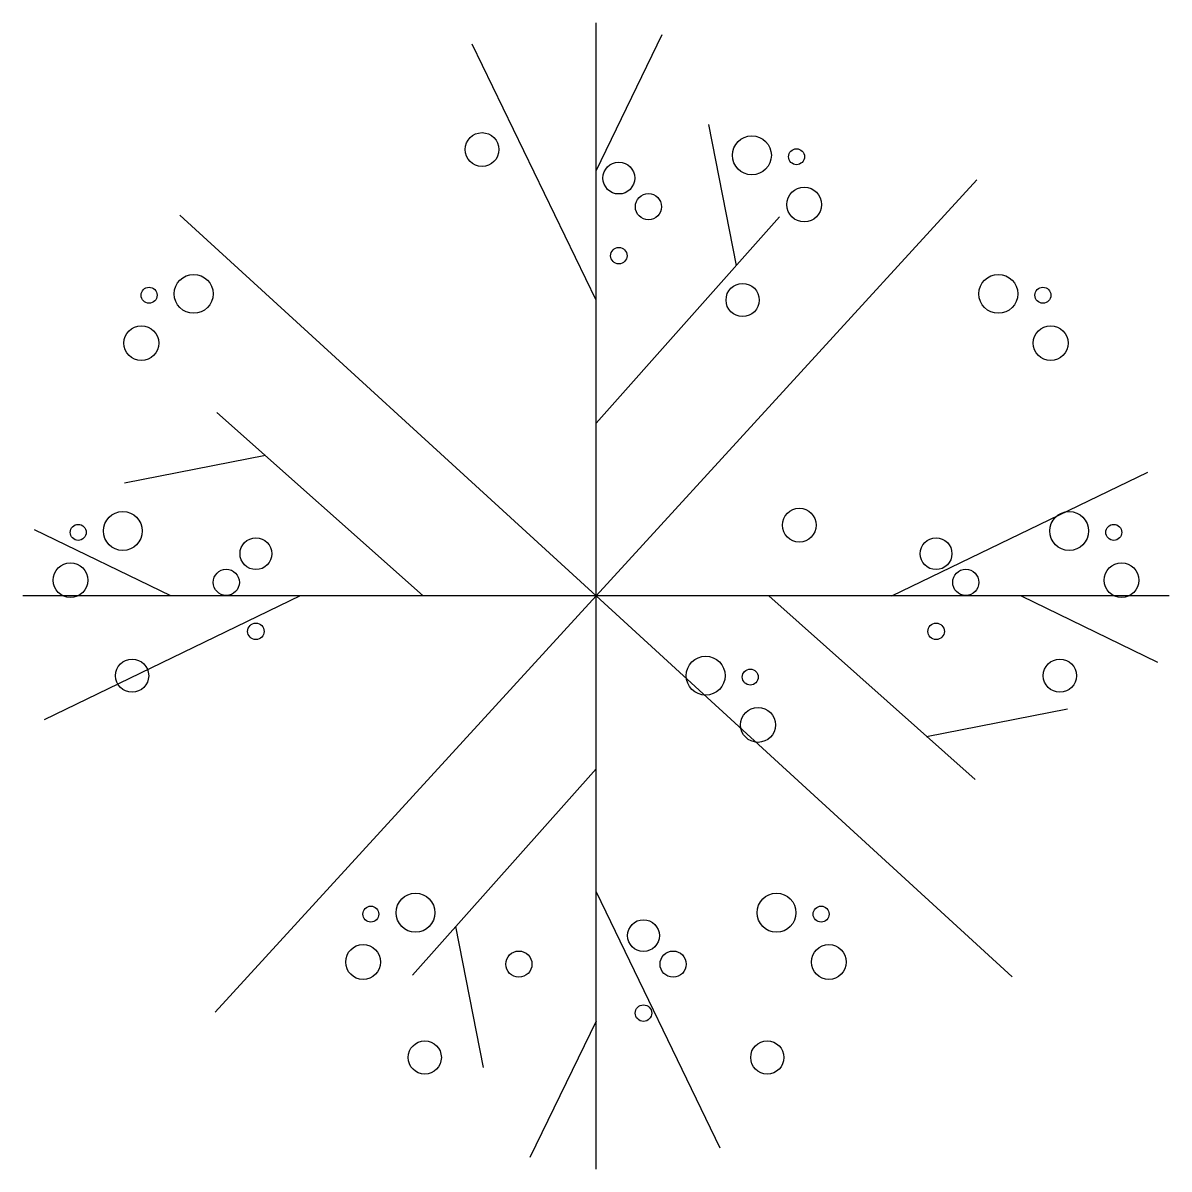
# Model space of a CAD drawing. Extents: x 142.1 to 146.28, y 87.85 to 92.03.
import ezdxf

# ---------------------------------------------------------------- set-up
doc = ezdxf.new("R2010")
doc.units = 0
doc.header["$LTSCALE"] = 0.5
doc.layers.get('0').update_dxf_attribs({"linetype": 'CONTINUOUS'})

msp = doc.modelspace()

# ---------------------------------------------------------------- linework, layer by layer
for points in [[(145.5753, 91.4531), (144.1872, 89.9363), (144.1872, 92.0256)], [(144.1872, 91.4868), (144.4288, 91.9837)], [(144.1872, 91.0153), (143.7357, 91.9479)], [(144.699, 91.1415), (144.5982, 91.6551)], [(144.1872, 87.8469), (144.1872, 89.9363), (142.6703, 91.3244)], [(144.1872, 90.5663), (144.8565, 91.3184)], [(143.5571, 89.9363), (142.805, 90.6056)], [(142.982, 90.4481), (142.4683, 90.3473)], [(145.2662, 89.9363), (146.1988, 90.3877)], [(142.6367, 89.9363), (142.1397, 90.1778)], [(145.704, 88.5482), (144.1872, 89.9363), (142.0979, 89.9363)], [(143.1081, 89.9363), (142.1755, 89.4848)], [(146.2765, 89.9363), (144.1872, 89.9363), (142.7991, 88.4194)], [(144.8172, 89.9363), (145.5693, 89.2669)], [(145.7377, 89.9363), (146.2346, 89.6947)], [(145.3924, 89.4244), (145.9061, 89.5252)], [(144.1872, 89.3062), (143.5178, 88.5541)], [(144.1872, 88.8572), (144.6386, 87.9246)], [(143.6753, 88.7311), (143.7762, 88.2174)], [(144.1872, 88.3858), (143.9456, 87.8888)]]:
    msp.add_lwpolyline(points)
for centre, radius in [((143.7716, 91.5639), 0.0616), ((144.7554, 91.5429), 0.071), ((144.9182, 91.5378), 0.0291), ((144.2704, 91.4597), 0.0578), ((144.3784, 91.3555), 0.0477), ((144.9463, 91.3633), 0.0635), ((144.2704, 91.1769), 0.03), ((142.7205, 91.0378), 0.071), ((145.6539, 91.0378), 0.071), ((142.5577, 91.0327), 0.0291), ((144.7217, 91.0153), 0.0605), ((145.8166, 91.0327), 0.0291), ((142.5295, 90.8582), 0.0635), ((145.8448, 90.8582), 0.0635), ((142.4621, 90.1734), 0.071), ((144.9284, 90.1944), 0.0616), ((145.9122, 90.1734), 0.071), ((142.2994, 90.1683), 0.0291), ((146.0749, 90.1683), 0.0291), ((142.9471, 90.0902), 0.0578), ((145.4272, 90.0902), 0.0578), ((142.2712, 89.9938), 0.0635), ((146.1031, 89.9938), 0.0635), ((142.8392, 89.986), 0.0477), ((145.5352, 89.986), 0.0477), ((142.9471, 89.8074), 0.03), ((145.4272, 89.8074), 0.03), ((144.587, 89.6458), 0.071), ((142.4958, 89.6458), 0.0605), ((145.8785, 89.6458), 0.0605), ((144.7497, 89.6408), 0.0291), ((144.7779, 89.4662), 0.0635), ((143.5291, 88.7815), 0.071), ((144.8453, 88.7815), 0.071), ((143.3663, 88.7764), 0.0291), ((145.008, 88.7764), 0.0291), ((144.3603, 88.6983), 0.0578), ((143.3381, 88.6019), 0.0635), ((143.9061, 88.5941), 0.0477), ((144.4682, 88.5941), 0.0477), ((145.0362, 88.6019), 0.0635), ((144.3603, 88.4155), 0.03), ((143.5628, 88.2539), 0.0605), ((144.8116, 88.2539), 0.0605)]:
    msp.add_circle(centre, radius)

doc.saveas('drawing.dxf')
